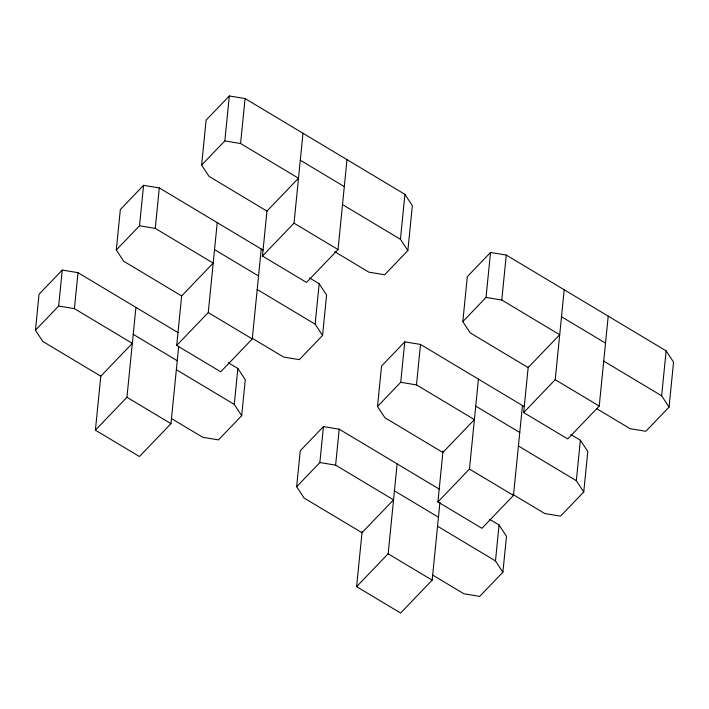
<?xml version="1.0" encoding="UTF-8"?>
<svg xmlns="http://www.w3.org/2000/svg" width="709" height="709" viewBox="0 0 709 709"><rect width="100%" height="100%" fill="white"/><g stroke="black" fill="none" stroke-linecap="round" stroke-linejoin="round"><path stroke-width="1.06" d="M35.45 330.226L58.661 306.031L74.41 308.637L132.326 343.342L100.784 376.213L42.868 341.508L35.45 330.226L39.039 294.262L62.25 270.067L77.999 272.673L178.065 332.627M58.661 306.031L62.25 270.067M74.41 308.637L77.999 272.673M178.65 346.692L170.966 423.663L139.425 456.534L95.405 430.159L100.82 375.903M116.311 249.985L139.522 225.79L155.271 228.395L213.187 263.101L181.646 295.972L123.729 261.267L116.311 249.985L120.344 209.518L143.555 185.333L159.312 187.929L263.145 250.153M139.522 225.79L143.555 185.333M95.405 430.159L126.946 397.288L135.915 307.369M155.271 228.395L159.312 187.929M261.249 249.01L252.271 338.929L220.729 371.8L176.709 345.425L181.69 295.502M201.622 165.108L224.824 140.914L240.581 143.519L298.498 178.225L266.956 211.096L209.04 176.39L201.622 165.108L206.106 120.149L229.317 95.963L245.066 98.56L404.928 194.346L412.346 205.628L407.852 250.578L384.641 274.773L368.893 272.167L334.71 251.686M224.824 140.914L229.317 95.963M176.709 345.425L208.251 312.554L217.229 222.635M240.581 143.519L245.066 98.56M171.392 418.514L202.73 437.285L218.478 439.89L241.689 415.696L234.271 404.414L237.861 368.45L228.36 362.76M241.689 415.696L245.279 379.732L237.861 368.45M347.002 159.64L338.033 249.55L306.492 282.421L262.472 256.046L267.018 210.476M262.472 256.046L294.013 223.175L302.982 133.265M296.654 486.729L319.865 462.543L335.614 465.139L393.539 499.845L361.998 532.716L304.072 498.01L296.654 486.729L300.244 450.764L323.455 426.579L339.203 429.175L439.27 489.13M252.253 338.273L283.591 357.044L299.34 359.649L322.551 335.454L315.124 324.173L319.165 283.715L309.673 278.025M322.551 335.454L326.583 294.997L319.165 283.715M319.865 462.543L323.455 426.579M335.614 465.139L339.203 429.175M439.961 502.123L432.171 580.166L400.629 613.037L356.609 586.662L362.139 531.325M377.516 406.487L400.727 382.302L416.475 384.898L474.401 419.604L442.859 452.475L384.934 417.769L377.516 406.487L381.557 366.03L404.768 341.844L420.517 344.441L524.35 406.656M407.852 250.578L400.434 239.296L404.928 194.346M400.727 382.302L404.768 341.844M356.609 586.662L388.151 553.791L397.129 463.881M416.475 384.898L420.517 344.441M522.453 405.521L513.484 495.431L481.943 528.302L437.923 501.928L443.01 450.924M462.826 321.611L486.037 297.425L501.786 300.022L559.702 334.728L528.161 367.599L470.244 332.893L462.826 321.611L467.311 276.661L490.522 252.466L506.27 255.063L666.132 350.849L673.55 362.131L669.066 407.09L645.855 431.276L630.106 428.679L596.872 408.765M486.037 297.425L490.522 252.466M437.923 501.928L469.464 469.057L478.433 379.147M501.786 300.022L506.27 255.063M432.605 575.017L463.934 593.796L479.683 596.393L502.894 572.207L495.476 560.925L499.065 524.961L489.573 519.272M502.894 572.207L506.483 536.243L499.065 524.961M608.216 316.143L599.238 406.062L567.696 438.933L523.676 412.558L528.223 366.978M523.676 412.558L555.218 379.687L564.196 289.768M512.51 494.208L544.796 513.555L560.544 516.152L583.755 491.966L576.337 480.684L580.379 440.218L570.878 434.528M583.755 491.966L587.796 451.5L580.379 440.218M669.066 407.09L661.648 395.808L666.132 350.849M300.288 160.234L344.308 186.609M561.501 316.746L605.521 343.121M342.518 204.6L400.434 239.296M603.722 361.103L661.648 395.808M294.013 223.175L338.033 249.55M555.218 379.687L599.238 406.062M214.535 249.612L258.555 275.987M475.748 406.115L519.759 432.49M257.207 289.476L315.124 324.173M518.421 445.979L576.337 480.684M208.251 312.554L252.271 338.929M469.464 469.057L513.484 495.431M133.23 334.347L177.25 360.721M394.434 490.85L438.454 517.224M176.346 369.717L234.271 404.414M437.559 526.22L495.476 560.925M126.946 397.288L170.966 423.663M388.151 553.791L432.171 580.166"/></g></svg>
